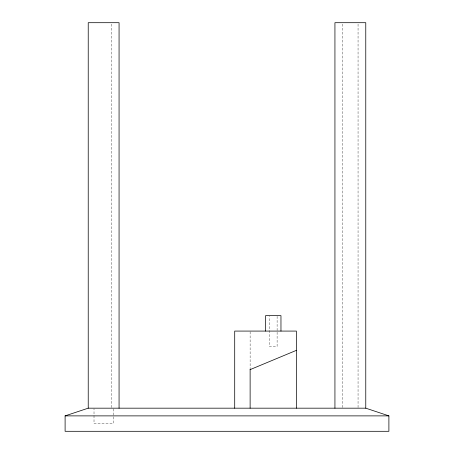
<?xml version="1.0" encoding="UTF-8"?>
<svg xmlns="http://www.w3.org/2000/svg" width="454" height="454" viewBox="0 0 454 454"><rect width="100%" height="100%" fill="white"/><g stroke="black" fill="none" stroke-linecap="round" stroke-linejoin="round"><path stroke-width="0.34" stroke-dasharray="2.27 1.7" d="M358.058 24.119L358.058 407.465M342.639 24.119L342.639 408.174M277.11 316.359L277.11 346.498L269.404 346.498L269.404 316.359M250.126 331.778L250.126 368.926M113.284 408.872L113.284 423.593L94.012 423.593L94.012 408.872M111.361 24.119L111.361 408.174"/><path stroke-width="0.68" d="M250.126 369.624L296.383 350.352M65.104 415.881L88.229 408.174L365.771 408.174L388.896 415.881L388.896 431.3L65.104 431.3L65.104 415.881L388.896 415.881M365.771 408.174L365.771 22.7L334.933 22.7L334.933 408.174M296.383 408.174L296.383 331.079L234.707 331.079L234.707 408.174M280.964 331.079L280.964 315.661L265.545 315.661L265.545 331.079M250.126 369.272L250.126 408.174M119.067 408.174L119.067 22.7L88.229 22.7L88.229 408.174"/></g></svg>
